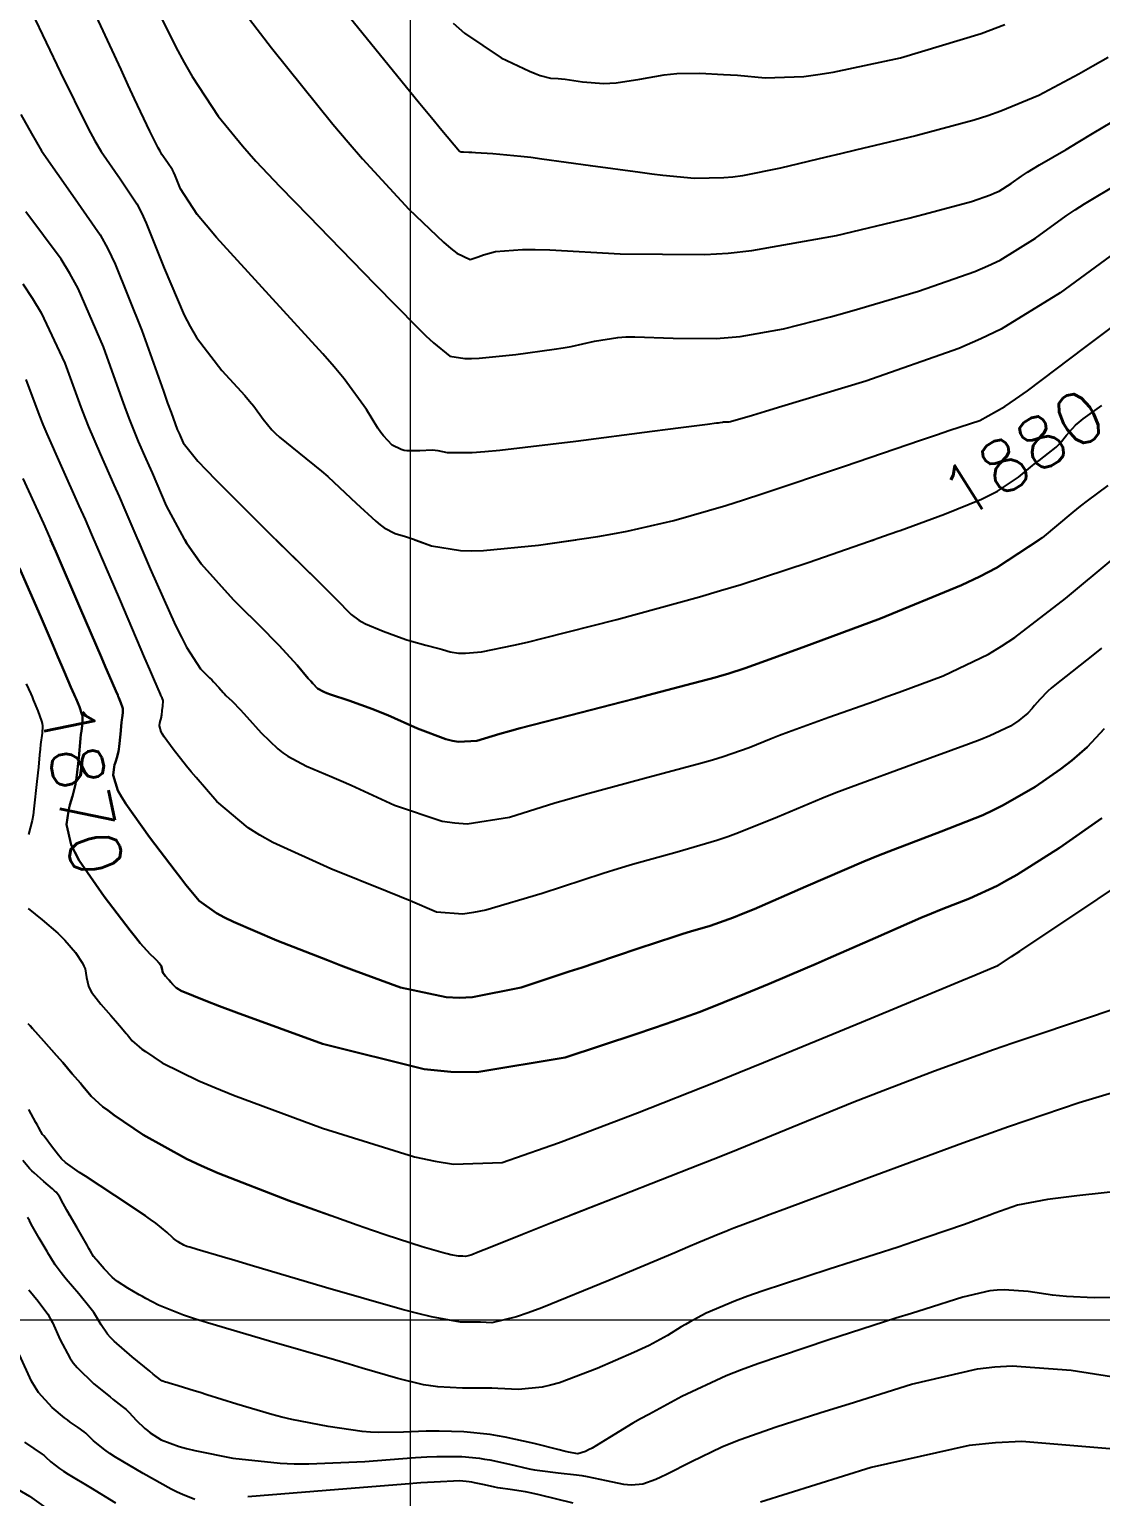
# Model space of a CAD drawing. Header units: metres. Extents: x 837117 to 838477, y 1189012 to 1191015.
# Drawn here: x 838048.3 to 838127.5, y 1189200.8 to 1189309.4 of the extents above; entities that cross this region are included whole.
import ezdxf

# ---------------------------------------------------------------- set-up
doc = ezdxf.new("R2010")
doc.units = ezdxf.units.M
doc.header["$LTSCALE"] = 0.3
doc.layers.add('COORD', color=7, linetype='Continuous', lineweight=20)
doc.layers.add('COTAS 10', color=1, linetype='Continuous')
doc.layers.add('COTAS INT', color=252, linetype='Continuous')
doc.styles.get("Standard").update_dxf_attribs({"font": 'simplex.shx'})

msp = doc.modelspace()

# ---------------------------------------------------------------- linework, layer by layer
at = {"layer": 'COORD'}
for p, q in [((838076.514, 1189013.872), (838076.514, 1191013.872)), ((837476.514, 1189213.872), (838476.514, 1189213.872))]:
    msp.add_line(p, q, dxfattribs=at)
at = {"layer": 'COTAS 10'}
for points, elevation in [([(838128.1, 1189307.275), (838126.968, 1189306.628), (838125.931, 1189306.044), (838122.979, 1189304.459), (838120.163, 1189303.288), (838119.213, 1189302.965), (838118.189, 1189302.642), (838113.875, 1189301.48), (838109.423, 1189300.406), (838108.312, 1189300.139), (838107.255, 1189299.885), (838103.875, 1189299.076), (838101.054, 1189298.52), (838100.349, 1189298.426), (838099.676, 1189298.357), (838097.52, 1189298.322), (838095.158, 1189298.546), (838094.356, 1189298.641), (838093.489, 1189298.749), (838089.822, 1189299.256), (838086.227, 1189299.757), (838085.405, 1189299.862), (838084.659, 1189299.951), (838082.591, 1189300.149), (838081.3, 1189300.227), (838081.044, 1189300.241), (838080.831, 1189300.251), (838080.427, 1189300.261), (838080.311, 1189300.261), (838080.279, 1189300.265), (838080.248, 1189300.272), (838080.138, 1189300.312), (838078.832, 1189301.858), (838078.046, 1189302.815), (838077.077, 1189304), (838072.048, 1189310.189)], 1890), ([(838047.682, 1189303.055), (838048.47, 1189301.634), (838049.215, 1189300.367), (838051.539, 1189297.07), (838053.56, 1189294.141), (838054.114, 1189293.105), (838054.665, 1189291.972), (838056.636, 1189287.07), (838058.225, 1189282.58), (838058.536, 1189281.707), (838058.791, 1189280.995), (838059.244, 1189279.759), (838059.364, 1189279.492), (838059.409, 1189279.39), (838059.458, 1189279.276), (838059.678, 1189278.765), (838060.78, 1189277.409), (838061.386, 1189276.763), (838062.122, 1189276), (838065.865, 1189272.265), (838069.619, 1189268.574), (838070.363, 1189267.838), (838070.977, 1189267.226), (838072.127, 1189266.049), (838072.676, 1189265.638), (838072.913, 1189265.509), (838073.185, 1189265.373), (838074.473, 1189264.827), (838075.887, 1189264.31), (838076.239, 1189264.192), (838076.573, 1189264.085), (838077.638, 1189263.792), (838078.492, 1189263.582), (838078.694, 1189263.527), (838078.88, 1189263.473), (838079.427, 1189263.294), (838080.059, 1189263.192), (838080.299, 1189263.189), (838080.567, 1189263.195), (838081.768, 1189263.307), (838084.144, 1189263.783), (838085.153, 1189264.019), (838086.313, 1189264.301), (838091.768, 1189265.697), (838097.872, 1189267.374), (838099.441, 1189267.834), (838100.957, 1189268.291), (838105.995, 1189269.924), (838110.385, 1189271.453), (838111.493, 1189271.845), (838112.554, 1189272.224), (838112.713, 1189272.282), (838115.995, 1189273.477), (838118.743, 1189274.604), (838119.367, 1189274.904), (838119.931, 1189275.197), (838121.473, 1189276.212), (838122.516, 1189277.08), (838122.767, 1189277.282), (838123, 1189277.466), (838123.703, 1189277.989), (838124.267, 1189278.446), (838124.413, 1189278.588), (838124.554, 1189278.737), (838125.027, 1189279.331), (838125.697, 1189280.056), (838125.962, 1189280.288), (838126.262, 1189280.534), (838127.632, 1189281.532)], 1880), ([(838112.713, 1189272.282), (838115.995, 1189273.477), (838118.743, 1189274.604), (838119.367, 1189274.904), (838119.931, 1189275.197), (838121.473, 1189276.212), (838122.516, 1189277.08), (838122.767, 1189277.282), (838123, 1189277.466), (838123.703, 1189277.989), (838124.267, 1189278.446), (838124.413, 1189278.588), (838124.554, 1189278.737), (838125.027, 1189279.331), (838125.697, 1189280.056), (838125.962, 1189280.288), (838126.262, 1189280.534), (838127.632, 1189281.532)], 1880), ([(838066.553, 1189271.589), (838069.619, 1189268.574), (838070.363, 1189267.838), (838070.977, 1189267.226), (838072.127, 1189266.049), (838072.676, 1189265.638), (838072.913, 1189265.509), (838073.185, 1189265.373), (838074.473, 1189264.827), (838075.887, 1189264.31), (838076.239, 1189264.192), (838076.573, 1189264.085), (838077.638, 1189263.792), (838078.492, 1189263.582), (838078.694, 1189263.527), (838078.88, 1189263.473), (838079.427, 1189263.294), (838080.059, 1189263.192), (838080.299, 1189263.189), (838080.567, 1189263.195), (838081.768, 1189263.307), (838084.144, 1189263.783), (838085.153, 1189264.019), (838086.313, 1189264.301), (838091.768, 1189265.697), (838097.872, 1189267.374), (838099.441, 1189267.834), (838100.957, 1189268.291), (838105.995, 1189269.924), (838110.385, 1189271.453), (838110.768, 1189271.589)], 1880), ([(838047.591, 1189269.478), (838049.152, 1189265.89), (838050.042, 1189263.811), (838049.152, 1189265.89), (838047.591, 1189269.478)], 1870), ([(838127.641, 1189250.991), (838124.505, 1189248.808), (838121.339, 1189246.804), (838120.59, 1189246.371), (838119.897, 1189245.99), (838117.855, 1189245.051), (838115.765, 1189244.243), (838115.042, 1189243.944), (838114.255, 1189243.613), (838110.892, 1189242.145), (838107.393, 1189240.601), (838106.52, 1189240.221), (838105.689, 1189239.862), (838103.038, 1189238.739), (838100.808, 1189237.822), (838100.243, 1189237.593), (838099.701, 1189237.374), (838097.935, 1189236.674), (838095.418, 1189235.77), (838094.403, 1189235.423), (838093.249, 1189235.034), (838087.935, 1189233.279), (838081.404, 1189232.2), (838079.484, 1189232.238), (838077.515, 1189232.421), (838070, 1189234.297), (838063.63, 1189236.618), (838062.383, 1189237.081), (838061.36, 1189237.467), (838059.531, 1189238.216), (838059.223, 1189238.426), (838059.158, 1189238.473), (838059.103, 1189238.515), (838058.978, 1189238.627), (838058.908, 1189238.712), (838058.887, 1189238.737), (838058.865, 1189238.763), (838058.779, 1189238.865), (838058.665, 1189238.998), (838058.624, 1189239.044), (838058.58, 1189239.094), (838058.391, 1189239.308), (838058.221, 1189239.529), (838058.189, 1189239.584), (838058.164, 1189239.637), (838058.128, 1189239.803), (838058.1, 1189239.964), (838058.081, 1189240.013), (838058.056, 1189240.065), (838057.924, 1189240.267), (838057.719, 1189240.499), (838057.648, 1189240.568), (838057.572, 1189240.641), (838057.246, 1189240.921), (838056.502, 1189241.756), (838056.161, 1189242.178), (838055.762, 1189242.683), (838053.836, 1189245.194), (838055.762, 1189242.683), (838056.161, 1189242.178), (838056.502, 1189241.756), (838057.246, 1189240.921), (838057.572, 1189240.641), (838057.648, 1189240.568), (838057.719, 1189240.499), (838057.924, 1189240.267), (838058.056, 1189240.065), (838058.081, 1189240.013), (838058.1, 1189239.964), (838058.128, 1189239.803), (838058.164, 1189239.637), (838058.189, 1189239.584), (838058.221, 1189239.529), (838058.391, 1189239.308), (838058.58, 1189239.094), (838058.624, 1189239.044), (838058.665, 1189238.998), (838058.779, 1189238.865), (838058.865, 1189238.763), (838058.887, 1189238.737), (838058.908, 1189238.712), (838058.978, 1189238.627), (838059.103, 1189238.515), (838059.158, 1189238.473), (838059.223, 1189238.426), (838059.531, 1189238.216), (838061.36, 1189237.467), (838062.383, 1189237.081), (838063.63, 1189236.618), (838070, 1189234.297), (838077.515, 1189232.421), (838079.484, 1189232.238), (838081.404, 1189232.2), (838087.935, 1189233.279), (838093.249, 1189235.034), (838094.403, 1189235.423), (838095.418, 1189235.77), (838097.935, 1189236.674), (838099.701, 1189237.374), (838100.243, 1189237.593), (838100.808, 1189237.822), (838103.038, 1189238.739), (838105.689, 1189239.862), (838106.52, 1189240.221), (838107.393, 1189240.601), (838110.892, 1189242.145), (838114.255, 1189243.613), (838115.042, 1189243.944), (838115.765, 1189244.243), (838117.855, 1189245.051), (838119.897, 1189245.99), (838120.59, 1189246.371), (838121.339, 1189246.804), (838124.505, 1189248.808), (838127.641, 1189250.991)], 1870), ([(838129.602, 1189215.547), (838127.062, 1189215.505), (838125.036, 1189215.607), (838124.501, 1189215.654), (838123.979, 1189215.709), (838122.189, 1189215.977), (838120.406, 1189216.109), (838119.889, 1189216.078), (838119.361, 1189216.018), (838117.366, 1189215.56), (838114.578, 1189214.679), (838113.55, 1189214.353), (838112.41, 1189213.991), (838107.366, 1189212.386), (838102.202, 1189210.629), (838100.985, 1189210.171), (838099.862, 1189209.725), (838096.575, 1189208.219), (838094.123, 1189206.883), (838093.524, 1189206.545), (838092.961, 1189206.222), (838091.221, 1189205.167), (838089.942, 1189204.396), (838089.671, 1189204.251), (838089.436, 1189204.136), (838088.884, 1189203.966), (838088.195, 1189204.097), (838087.874, 1189204.17), (838087.495, 1189204.26), (838085.655, 1189204.719), (838083.513, 1189205.196), (838082.944, 1189205.297), (838082.385, 1189205.384), (838080.454, 1189205.587), (838078.635, 1189205.653), (838078.148, 1189205.653), (838077.667, 1189205.646), (838075.987, 1189205.557), (838074.139, 1189205.537), (838073.551, 1189205.574), (838072.931, 1189205.628), (838070.417, 1189205.978), (838067.721, 1189206.517), (838066.986, 1189206.69), (838066.256, 1189206.875), (838063.659, 1189207.629), (838061.435, 1189208.338), (838060.94, 1189208.494), (838060.497, 1189208.632), (838059.332, 1189208.984), (838058.644, 1189209.188), (838058.501, 1189209.233), (838058.379, 1189209.273), (838058.11, 1189209.376), (838057.692, 1189209.69), (838057.476, 1189209.863), (838057.215, 1189210.073), (838055.912, 1189211.143), (838054.595, 1189212.304), (838054.325, 1189212.571), (838054.097, 1189212.815), (838053.619, 1189213.503), (838053.239, 1189214.18), (838053.073, 1189214.418), (838052.881, 1189214.677), (838051.969, 1189215.795), (838051.043, 1189216.891), (838050.843, 1189217.137), (838050.666, 1189217.358), (838050.23, 1189217.946), (838049.877, 1189218.509), (838049.754, 1189218.713), (838049.619, 1189218.939), (838049.039, 1189219.93), (838048.453, 1189220.967), (838048.314, 1189221.221), (838048.185, 1189221.461)], 1860)]:
    msp.add_lwpolyline(points, dxfattribs=dict(at, elevation=elevation))
at = {"layer": 'COTAS 10', "elevation": 1870}
msp.add_lwpolyline([(838053.836, 1189245.194), (838052.008, 1189247.866), (838051.671, 1189248.472), (838051.407, 1189249.021), (838051.064, 1189250.517), (838051.215, 1189251.519), (838051.262, 1189251.756), (838051.311, 1189251.975), (838051.507, 1189252.617), (838051.705, 1189253.373), (838051.756, 1189253.663), (838051.805, 1189253.987), (838051.967, 1189255.452), (838052.101, 1189256.878), (838052.133, 1189257.179), (838052.162, 1189257.44), (838052.248, 1189258.04), (838052.256, 1189258.427), (838052.236, 1189258.552), (838052.207, 1189258.686), (838052.019, 1189259.234), (838051.771, 1189259.821), (838051.703, 1189259.978), (838051.635, 1189260.134), (838051.393, 1189260.679), (838050.904, 1189261.802), (838050.68, 1189262.321), (838050.417, 1189262.932), (838050.042, 1189263.811), (838050.417, 1189262.932), (838050.68, 1189262.321), (838050.904, 1189261.802), (838051.393, 1189260.679), (838051.635, 1189260.134), (838051.703, 1189259.978), (838051.771, 1189259.821), (838052.019, 1189259.234), (838052.207, 1189258.686), (838052.236, 1189258.552), (838052.256, 1189258.427), (838052.248, 1189258.04), (838052.162, 1189257.44), (838052.133, 1189257.179), (838052.101, 1189256.878), (838051.967, 1189255.452), (838051.805, 1189253.987), (838051.756, 1189253.663), (838051.705, 1189253.373), (838051.507, 1189252.617), (838051.311, 1189251.975), (838051.262, 1189251.756), (838051.215, 1189251.519), (838051.064, 1189250.517), (838051.407, 1189249.021), (838051.671, 1189248.472), (838052.008, 1189247.866)], close=True, dxfattribs=at)
at = {"layer": 'COTAS INT'}
for points, elevation in [([(838056.737, 1189312.929), (838059.143, 1189308.027), (838059.756, 1189306.894), (838060.347, 1189305.858), (838062.288, 1189302.929), (838064.076, 1189300.735), (838064.569, 1189300.162), (838065.062, 1189299.605), (838066.837, 1189297.72), (838068.992, 1189295.525), (838069.725, 1189294.773), (838070.517, 1189293.957), (838073.868, 1189290.49), (838076.992, 1189287.315), (838077.64, 1189286.683), (838078.195, 1189286.159), (838079.415, 1189285.163), (838080.532, 1189285.003), (838081.022, 1189285.006), (838081.589, 1189285.03), (838084.29, 1189285.288), (838087.137, 1189285.681), (838087.797, 1189285.79), (838088.4, 1189285.898), (838090.117, 1189286.29), (838091.83, 1189286.561), (838092.432, 1189286.594), (838093.089, 1189286.609), (838095.922, 1189286.509), (838099.118, 1189286.483), (838100.003, 1189286.543), (838100.889, 1189286.633), (838104.09, 1189287.205), (838107.572, 1189288.093), (838108.635, 1189288.384), (838109.741, 1189288.693), (838114.09, 1189289.97), (838118.233, 1189291.425), (838119.208, 1189291.846), (838120.109, 1189292.276), (838122.743, 1189293.896), (838125.007, 1189295.546), (838125.674, 1189295.994), (838126.36, 1189296.439), (838128.983, 1189298.016)], 1886), ([(838062.164, 1189313.315), (838066.233, 1189307.98), (838070.759, 1189302.348), (838071.887, 1189301.007), (838072.96, 1189299.761), (838076.384, 1189296.049), (838078.946, 1189293.596), (838079.477, 1189293.143), (838079.93, 1189292.789), (838080.92, 1189292.33), (838081.501, 1189292.532), (838081.697, 1189292.595), (838081.907, 1189292.661), (838082.789, 1189292.924), (838084.8, 1189293.068), (838085.722, 1189293.058), (838086.802, 1189293.028), (838092.02, 1189292.738), (838098.273, 1189292.686), (838100.006, 1189292.805), (838101.739, 1189292.981), (838108.004, 1189294.099), (838113.351, 1189295.394), (838114.506, 1189295.682), (838115.519, 1189295.939), (838118.004, 1189296.612), (838119.403, 1189297.104), (838119.733, 1189297.246), (838120.037, 1189297.391), (838120.926, 1189297.938), (838121.691, 1189298.496), (838121.917, 1189298.647), (838122.148, 1189298.797), (838123.034, 1189299.33), (838124.988, 1189300.472), (838125.893, 1189301.007), (838126.955, 1189301.637), (838132.107, 1189304.699)], 1888), ([(838128.264, 1189292.563), (838124.56, 1189289.854), (838120.182, 1189287.161), (838118.684, 1189286.447), (838117.063, 1189285.746), (838110.176, 1189283.328), (838103.962, 1189281.447), (838102.764, 1189281.086), (838101.793, 1189280.793), (838100.176, 1189280.31), (838100.038, 1189280.286), (838100, 1189280.282), (838099.962, 1189280.279), (838099.824, 1189280.28), (838099.702, 1189280.285), (838099.674, 1189280.284), (838099.648, 1189280.283), (838099.574, 1189280.271), (838099.372, 1189280.238), (838099.264, 1189280.224), (838099.135, 1189280.206), (838098.482, 1189280.125), (838096.503, 1189279.872), (838095.536, 1189279.747), (838094.388, 1189279.599), (838088.732, 1189278.864), (838083.115, 1189278.194), (838081.991, 1189278.085), (838081.055, 1189278.01), (838079.233, 1189278.019), (838078.553, 1189278.18), (838078.337, 1189278.202), (838078.109, 1189278.213), (838077.184, 1189278.169), (838076.263, 1189278.168), (838076.037, 1189278.205), (838075.824, 1189278.26), (838075.159, 1189278.594), (838074.513, 1189279.267), (838074.311, 1189279.534), (838074.098, 1189279.837), (838073.25, 1189281.223), (838071.588, 1189283.505), (838070.864, 1189284.372), (838070.025, 1189285.342), (838066.041, 1189289.694), (838062.158, 1189293.951), (838061.383, 1189294.86), (838060.738, 1189295.653), (838059.492, 1189297.543), (838059.102, 1189298.528), (838058.997, 1189298.75), (838058.894, 1189298.95), (838058.532, 1189299.492), (838058.116, 1189300.091), (838057.978, 1189300.327), (838057.832, 1189300.595), (838057.222, 1189301.818), (838056.102, 1189304.218), (838055.634, 1189305.227), (838055.097, 1189306.386), (838052.587, 1189311.818)], 1884), ([(838048.507, 1189310.61), (838050.607, 1189306.147), (838052.669, 1189302.012), (838053.165, 1189301.107), (838053.629, 1189300.306), (838055.035, 1189298.281), (838056.26, 1189296.451), (838056.61, 1189295.774), (838056.964, 1189295.023), (838058.281, 1189291.692), (838059.756, 1189288.208), (838060.21, 1189287.36), (838060.684, 1189286.563), (838062.559, 1189284.107), (838064.247, 1189282.263), (838064.602, 1189281.852), (838064.909, 1189281.485), (838065.613, 1189280.518), (838066.253, 1189279.717), (838066.519, 1189279.455), (838066.825, 1189279.174), (838068.25, 1189278.013), (838069.922, 1189276.668), (838070.382, 1189276.271), (838070.842, 1189275.863), (838072.494, 1189274.303), (838073.935, 1189272.966), (838074.262, 1189272.699), (838074.557, 1189272.477), (838075.361, 1189272.046), (838076.141, 1189271.822), (838076.42, 1189271.73), (838076.727, 1189271.624), (838078.064, 1189271.136), (838080.2, 1189270.793), (838081.011, 1189270.78), (838081.916, 1189270.803), (838085.979, 1189271.18), (838090.361, 1189271.832), (838091.468, 1189272.027), (838092.53, 1189272.229), (838095.979, 1189273.013), (838099.831, 1189274.132), (838101.146, 1189274.546), (838102.568, 1189275.004), (838108.604, 1189277.034), (838114.236, 1189278.967), (838115.405, 1189279.364), (838116.405, 1189279.702), (838118.604, 1189280.423), (838120.461, 1189281.451), (838121.245, 1189281.982), (838122.146, 1189282.619), (838126.376, 1189285.812), (838130.934, 1189289.246)], 1882), ([(838079.667, 1189309.81), (838080.491, 1189309.081), (838083.208, 1189307.24), (838085.295, 1189306.265), (838085.723, 1189306.083), (838086.086, 1189305.938), (838086.855, 1189305.728), (838087.427, 1189305.711), (838087.667, 1189305.688), (838087.941, 1189305.656), (838089.224, 1189305.471), (838090.796, 1189305.357), (838091.252, 1189305.37), (838091.717, 1189305.401), (838093.473, 1189305.672), (838095.256, 1189305.979), (838095.738, 1189306.033), (838096.215, 1189306.073), (838097.896, 1189306.108), (838099.643, 1189306.023), (838100.161, 1189305.989), (838100.695, 1189305.95), (838102.749, 1189305.769), (838105.592, 1189305.867), (838106.624, 1189306.004), (838107.761, 1189306.188), (838112.749, 1189307.251), (838118.705, 1189309.053), (838120.452, 1189309.704)], 1892), ([(838128.085, 1189275.61), (838126.55, 1189274.466), (838126.041, 1189274.064), (838125.494, 1189273.625), (838123.216, 1189271.73), (838119.85, 1189269.514), (838118.618, 1189268.872), (838117.256, 1189268.219), (838111.256, 1189265.757), (838105.556, 1189263.647), (838104.384, 1189263.215), (838103.388, 1189262.849), (838101.256, 1189262.079), (838099.984, 1189261.68), (838099.53, 1189261.548), (838099.032, 1189261.408), (838096.864, 1189260.823), (838094.051, 1189260.09), (838093.147, 1189259.855), (838092.187, 1189259.607), (838088.267, 1189258.597), (838084.612, 1189257.641), (838083.82, 1189257.427), (838083.123, 1189257.234), (838081.403, 1189256.72), (838080.062, 1189256.634), (838079.605, 1189256.711), (838079.111, 1189256.832), (838077.017, 1189257.633), (838074.818, 1189258.609), (838074.258, 1189258.841), (838073.718, 1189259.055), (838071.943, 1189259.69), (838070.589, 1189260.146), (838070.315, 1189260.248), (838070.084, 1189260.34), (838069.615, 1189260.583), (838069.272, 1189260.953), (838069.121, 1189261.124), (838068.946, 1189261.326), (838068.111, 1189262.304), (838066.787, 1189263.762), (838066.304, 1189264.266), (838065.77, 1189264.814), (838063.421, 1189267.155), (838061.031, 1189269.817), (838060.471, 1189270.568), (838059.956, 1189271.324), (838058.464, 1189274.103), (838057.415, 1189276.544), (838057.178, 1189277.087), (838056.965, 1189277.573), (838056.392, 1189278.849), (838055.737, 1189280.472), (838055.473, 1189281.177), (838055.172, 1189281.993), (838053.787, 1189285.86), (838051.921, 1189290.185), (838051.317, 1189291.289), (838050.675, 1189292.353), (838048.042, 1189295.86)], 1878), ([(838047.829, 1189290.523), (838048.546, 1189289.444), (838049.192, 1189288.38), (838050.939, 1189284.649), (838052.12, 1189281.405), (838052.41, 1189280.647), (838052.684, 1189279.95), (838053.54, 1189277.94), (838054.567, 1189275.655), (838054.948, 1189274.785), (838055.371, 1189273.812), (838057.25, 1189269.44), (838059.132, 1189265.238), (838059.557, 1189264.372), (838059.94, 1189263.635), (838060.977, 1189262.044), (838061.649, 1189261.375), (838061.801, 1189261.219), (838061.939, 1189261.075), (838062.317, 1189260.658), (838062.642, 1189260.298), (838062.746, 1189260.189), (838062.857, 1189260.076), (838063.308, 1189259.637), (838063.937, 1189258.998), (838064.159, 1189258.76), (838064.402, 1189258.494), (838065.454, 1189257.314), (838066.693, 1189256.112), (838067.054, 1189255.833), (838067.423, 1189255.577), (838068.819, 1189254.849), (838070.698, 1189254.053), (838071.371, 1189253.755), (838072.11, 1189253.423), (838075.333, 1189251.944), (838078.858, 1189250.775), (838079.789, 1189250.639), (838080.699, 1189250.585), (838083.821, 1189251.066), (838087.175, 1189252.123), (838088.232, 1189252.432), (838089.344, 1189252.747), (838093.821, 1189253.945), (838097.95, 1189255.05), (838098.842, 1189255.307), (838099.625, 1189255.543), (838101.546, 1189256.22), (838103.187, 1189256.891), (838103.795, 1189257.123), (838104.468, 1189257.375), (838107.449, 1189258.454), (838110.822, 1189259.661), (838111.742, 1189259.994), (838112.655, 1189260.326), (838115.904, 1189261.52), (838119.244, 1189263.123), (838120.216, 1189263.712), (838121.207, 1189264.365), (838124.958, 1189267.248), (838128.472, 1189270.17)], 1876), ([(838127.613, 1189263.578), (838127.093, 1189263.155), (838125.437, 1189261.849), (838124.17, 1189260.842), (838123.894, 1189260.608), (838123.651, 1189260.393), (838123.044, 1189259.776), (838122.668, 1189259.322), (838122.57, 1189259.21), (838122.475, 1189259.104), (838122.156, 1189258.768), (838121.779, 1189258.438), (838121.647, 1189258.335), (838121.504, 1189258.227), (838120.887, 1189257.797), (838119.354, 1189257.081), (838118.634, 1189256.792), (838117.785, 1189256.464), (838113.649, 1189254.955), (838109.089, 1189253.287), (838107.973, 1189252.859), (838106.921, 1189252.446), (838103.649, 1189251.078), (838100.774, 1189249.906), (838099.972, 1189249.618), (838099.167, 1189249.344), (838096.239, 1189248.487), (838092.914, 1189247.555), (838091.859, 1189247.235), (838090.746, 1189246.888), (838086.239, 1189245.411), (838082.068, 1189244.194), (838081.166, 1189244.012), (838080.373, 1189243.896), (838078.424, 1189244.034), (838076.473, 1189244.877), (838075.68, 1189245.205), (838074.777, 1189245.574), (838070.601, 1189247.252), (838066.334, 1189249.197), (838065.373, 1189249.736), (838064.507, 1189250.274), (838062.178, 1189252.219), (838060.645, 1189253.996), (838060.282, 1189254.429), (838059.945, 1189254.836), (838058.949, 1189256.092), (838058.293, 1189257.018), (838058.171, 1189257.217), (838058.074, 1189257.391), (838057.938, 1189257.812), (838057.973, 1189258.043), (838057.983, 1189258.097), (838057.995, 1189258.148), (838058.04, 1189258.296), (838058.086, 1189258.471), (838058.098, 1189258.538), (838058.109, 1189258.612), (838058.146, 1189258.95), (838058.177, 1189259.28), (838058.185, 1189259.349), (838058.191, 1189259.409), (838058.211, 1189259.548), (838058.213, 1189259.637), (838058.208, 1189259.666), (838058.202, 1189259.697), (838058.158, 1189259.823), (838058.101, 1189259.959), (838058.085, 1189259.995), (838058.07, 1189260.031), (838058.014, 1189260.157), (838057.519, 1189261.309), (838057.227, 1189261.993), (838056.867, 1189262.834), (838055.008, 1189267.187), (838052.947, 1189271.971), (838052.46, 1189273.084), (838052.01, 1189274.105), (838050.688, 1189277.03), (838049.63, 1189279.428), (838049.347, 1189280.117), (838049.067, 1189280.817), (838048.09, 1189283.438)], 1874), ([(838047.836, 1189276.12), (838049.348, 1189272.802), (838049.801, 1189271.785), (838050.269, 1189270.724), (838052.08, 1189266.538), (838053.642, 1189262.883), (838053.953, 1189262.157), (838054.211, 1189261.555), (838054.704, 1189260.418), (838054.853, 1189260.082), (838054.894, 1189259.987), (838054.936, 1189259.89), (838055.089, 1189259.529), (838055.204, 1189259.191), (838055.222, 1189259.109), (838055.235, 1189259.032), (838055.23, 1189258.794), (838055.177, 1189258.424), (838055.159, 1189258.264), (838055.139, 1189258.079), (838055.057, 1189257.201), (838054.957, 1189256.3), (838054.927, 1189256.1), (838054.896, 1189255.922), (838054.773, 1189255.457), (838054.702, 1189255.221), (838054.653, 1189255.061), (838054.623, 1189254.927), (838054.594, 1189254.781), (838054.501, 1189254.164), (838054.864, 1189253.043), (838055.122, 1189252.579), (838055.298, 1189252.293), (838055.448, 1189252.048), (838057.197, 1189249.579), (838059.096, 1189247.092), (838059.517, 1189246.551), (838059.892, 1189246.073), (838060.87, 1189244.88), (838062.167, 1189243.958), (838062.744, 1189243.651), (838063.416, 1189243.321), (838066.627, 1189241.944), (838070.356, 1189240.485), (838071.354, 1189240.103), (838072.336, 1189239.731), (838075.758, 1189238.469), (838079.149, 1189237.739), (838080.112, 1189237.703), (838081.085, 1189237.739), (838084.689, 1189238.469), (838088.251, 1189239.639), (838089.198, 1189239.953), (838090.128, 1189240.262), (838093.347, 1189241.342), (838096.052, 1189242.24), (838096.659, 1189242.435), (838097.204, 1189242.606), (838098.658, 1189243.029), (838100.385, 1189243.639), (838101.102, 1189243.928), (838101.923, 1189244.269), (838105.752, 1189245.935), (838110.026, 1189247.779), (838111.128, 1189248.233), (838112.194, 1189248.661), (838115.752, 1189250.003), (838118.841, 1189251.227), (838119.612, 1189251.581), (838120.347, 1189251.943), (838122.696, 1189253.303), (838124.573, 1189254.609), (838125.009, 1189254.936), (838125.41, 1189255.249), (838126.557, 1189256.253), (838127.526, 1189257.274), (838127.814, 1189257.598)], 1872), ([(838127.814, 1189257.598), (838127.526, 1189257.274), (838126.557, 1189256.253), (838125.41, 1189255.249), (838125.009, 1189254.936), (838124.573, 1189254.609), (838122.696, 1189253.303), (838120.347, 1189251.943), (838119.612, 1189251.581), (838118.841, 1189251.227), (838115.752, 1189250.003), (838112.194, 1189248.661), (838111.128, 1189248.233), (838110.026, 1189247.779), (838105.752, 1189245.935), (838101.923, 1189244.269), (838101.102, 1189243.928), (838100.385, 1189243.639), (838098.658, 1189243.029), (838097.204, 1189242.606), (838096.659, 1189242.435), (838096.052, 1189242.24), (838093.347, 1189241.342), (838090.128, 1189240.262), (838089.198, 1189239.953), (838088.251, 1189239.639), (838084.689, 1189238.469), (838081.085, 1189237.739), (838080.112, 1189237.703), (838079.149, 1189237.739), (838075.758, 1189238.469), (838072.336, 1189239.731), (838071.354, 1189240.103), (838070.356, 1189240.485), (838066.627, 1189241.944), (838063.416, 1189243.321), (838062.744, 1189243.651), (838062.167, 1189243.958), (838060.87, 1189244.88), (838059.892, 1189246.073), (838059.517, 1189246.551), (838059.096, 1189247.092), (838057.197, 1189249.579), (838055.448, 1189252.048), (838055.298, 1189252.293), (838055.122, 1189252.579), (838054.864, 1189253.043), (838054.501, 1189254.164), (838054.594, 1189254.781), (838054.623, 1189254.927), (838054.653, 1189255.061), (838054.702, 1189255.221), (838054.773, 1189255.457), (838054.896, 1189255.922), (838054.927, 1189256.1), (838054.957, 1189256.3), (838055.057, 1189257.201), (838055.139, 1189258.079), (838055.159, 1189258.264), (838055.177, 1189258.424), (838055.23, 1189258.794), (838055.235, 1189259.032), (838055.222, 1189259.109), (838055.204, 1189259.191), (838055.089, 1189259.529), (838054.936, 1189259.89), (838054.894, 1189259.987), (838054.853, 1189260.082), (838054.704, 1189260.418), (838054.211, 1189261.555), (838053.953, 1189262.157), (838053.642, 1189262.883), (838052.08, 1189266.538), (838050.269, 1189270.724), (838049.888, 1189271.589)], 1872), ([(838127.613, 1189263.578), (838127.093, 1189263.155), (838125.437, 1189261.849), (838124.17, 1189260.842), (838123.894, 1189260.608), (838123.651, 1189260.393), (838123.044, 1189259.776), (838122.668, 1189259.322), (838122.57, 1189259.21), (838122.475, 1189259.104), (838122.156, 1189258.768), (838121.779, 1189258.438), (838121.647, 1189258.335), (838121.504, 1189258.227), (838120.887, 1189257.797), (838119.354, 1189257.081), (838118.634, 1189256.792), (838117.785, 1189256.464), (838113.649, 1189254.955), (838109.089, 1189253.287), (838107.973, 1189252.859), (838106.921, 1189252.446), (838103.649, 1189251.078), (838100.774, 1189249.906), (838099.972, 1189249.618), (838099.167, 1189249.344), (838096.239, 1189248.487), (838092.914, 1189247.555), (838091.859, 1189247.235), (838090.746, 1189246.888), (838086.239, 1189245.411), (838082.068, 1189244.194), (838081.166, 1189244.012), (838080.373, 1189243.896), (838078.424, 1189244.034), (838076.473, 1189244.877), (838075.68, 1189245.205), (838074.777, 1189245.574), (838070.601, 1189247.252), (838066.334, 1189249.197), (838065.373, 1189249.736), (838064.507, 1189250.274), (838062.178, 1189252.219), (838060.645, 1189253.996), (838060.282, 1189254.429), (838059.945, 1189254.836), (838058.949, 1189256.092), (838058.293, 1189257.018), (838058.171, 1189257.217), (838058.074, 1189257.391), (838057.938, 1189257.812), (838057.973, 1189258.043), (838057.983, 1189258.097), (838057.995, 1189258.148), (838058.04, 1189258.296), (838058.086, 1189258.471), (838058.098, 1189258.538), (838058.109, 1189258.612), (838058.146, 1189258.95), (838058.177, 1189259.28), (838058.185, 1189259.349), (838058.191, 1189259.409), (838058.211, 1189259.548), (838058.213, 1189259.637), (838058.208, 1189259.666), (838058.202, 1189259.697), (838058.158, 1189259.823), (838058.101, 1189259.959), (838058.085, 1189259.995), (838058.07, 1189260.031), (838058.014, 1189260.157), (838057.519, 1189261.309), (838057.227, 1189261.993), (838056.867, 1189262.834), (838055.008, 1189267.187), (838053.112, 1189271.589)], 1874), ([(838056.327, 1189271.589), (838057.25, 1189269.44), (838059.132, 1189265.238), (838059.557, 1189264.372), (838059.94, 1189263.635), (838060.977, 1189262.044), (838061.649, 1189261.375), (838061.801, 1189261.219), (838061.939, 1189261.075), (838062.317, 1189260.658), (838062.642, 1189260.298), (838062.746, 1189260.189), (838062.857, 1189260.076), (838063.308, 1189259.637), (838063.937, 1189258.998), (838064.159, 1189258.76), (838064.402, 1189258.494), (838065.454, 1189257.314), (838066.693, 1189256.112), (838067.054, 1189255.833), (838067.423, 1189255.577), (838068.819, 1189254.849), (838070.698, 1189254.053), (838071.371, 1189253.755), (838072.11, 1189253.423), (838075.333, 1189251.944), (838078.858, 1189250.775), (838079.789, 1189250.639), (838080.699, 1189250.585), (838083.821, 1189251.066), (838087.175, 1189252.123), (838088.232, 1189252.432), (838089.344, 1189252.747), (838093.821, 1189253.945), (838097.95, 1189255.05), (838098.842, 1189255.307), (838099.625, 1189255.543), (838101.546, 1189256.22), (838103.187, 1189256.891), (838103.795, 1189257.123), (838104.468, 1189257.375), (838107.449, 1189258.454), (838110.822, 1189259.661), (838111.742, 1189259.994), (838112.655, 1189260.326), (838115.904, 1189261.52), (838119.244, 1189263.123), (838120.216, 1189263.712), (838121.207, 1189264.365), (838124.958, 1189267.248), (838128.472, 1189270.17)], 1876), ([(838059.814, 1189271.589), (838059.956, 1189271.324), (838060.471, 1189270.568), (838061.031, 1189269.817), (838063.421, 1189267.155), (838065.77, 1189264.814), (838066.304, 1189264.266), (838066.787, 1189263.762), (838068.111, 1189262.304), (838068.946, 1189261.326), (838069.121, 1189261.124), (838069.272, 1189260.953), (838069.615, 1189260.583), (838070.084, 1189260.34), (838070.315, 1189260.248), (838070.589, 1189260.146), (838071.943, 1189259.69), (838073.718, 1189259.055), (838074.258, 1189258.841), (838074.818, 1189258.609), (838077.017, 1189257.633), (838079.111, 1189256.832), (838079.605, 1189256.711), (838080.062, 1189256.634), (838081.403, 1189256.72), (838083.123, 1189257.234), (838083.82, 1189257.427), (838084.612, 1189257.641), (838088.267, 1189258.597), (838092.187, 1189259.607), (838093.147, 1189259.855), (838094.051, 1189260.09), (838096.864, 1189260.823), (838099.032, 1189261.408), (838099.53, 1189261.548), (838099.984, 1189261.68), (838101.256, 1189262.079), (838103.388, 1189262.849), (838104.384, 1189263.215), (838105.556, 1189263.647), (838111.256, 1189265.757), (838117.256, 1189268.219), (838118.618, 1189268.872), (838119.85, 1189269.514), (838123.001, 1189271.589)], 1878), ([(838076.824, 1189271.589), (838078.064, 1189271.136), (838080.2, 1189270.793), (838081.011, 1189270.78), (838081.916, 1189270.803), (838085.979, 1189271.18), (838088.725, 1189271.589)], 1882), ([(838048.083, 1189260.94), (838048.418, 1189260.185), (838048.512, 1189259.97), (838048.606, 1189259.751), (838048.95, 1189258.939), (838049.209, 1189258.18), (838049.25, 1189257.996), (838049.278, 1189257.822), (838049.267, 1189257.287), (838049.148, 1189256.455), (838049.107, 1189256.095), (838049.063, 1189255.678), (838048.978, 1189254.765), (838048.877, 1189253.702), (838048.653, 1189251.675), (838048.586, 1189251.225), (838048.515, 1189250.824), (838048.24, 1189249.778)], 1868), ([(838048.083, 1189260.94), (838048.418, 1189260.185), (838048.512, 1189259.97), (838048.606, 1189259.751), (838048.95, 1189258.939), (838049.209, 1189258.18), (838049.25, 1189257.996), (838049.278, 1189257.822), (838049.267, 1189257.287), (838049.148, 1189256.455), (838049.107, 1189256.095), (838049.063, 1189255.678), (838048.978, 1189254.765), (838048.877, 1189253.702), (838048.653, 1189251.675), (838048.586, 1189251.225), (838048.515, 1189250.824), (838048.24, 1189249.778)], 1868), ([(838048.232, 1189244.321), (838049.264, 1189243.477), (838050.411, 1189242.481), (838050.687, 1189242.217), (838050.945, 1189241.958), (838051.726, 1189241.065), (838052.254, 1189240.257), (838052.352, 1189240.052), (838052.43, 1189239.856), (838052.539, 1189239.213), (838052.684, 1189238.552), (838052.785, 1189238.344), (838052.912, 1189238.125), (838053.589, 1189237.241), (838054.343, 1189236.39), (838054.518, 1189236.191), (838054.678, 1189236.007), (838055.135, 1189235.477), (838055.477, 1189235.072), (838055.565, 1189234.967), (838055.649, 1189234.865), (838055.929, 1189234.527), (838056.424, 1189234.082), (838056.645, 1189233.914), (838056.902, 1189233.727), (838058.13, 1189232.889), (838060.841, 1189231.559), (838062.033, 1189231.062), (838063.415, 1189230.509), (838070, 1189228.047), (838076.803, 1189225.939), (838078.324, 1189225.609), (838079.686, 1189225.389), (838083.295, 1189225.513), (838086.398, 1189226.592), (838087.442, 1189226.973), (838088.566, 1189227.391), (838093.295, 1189229.201), (838099.03, 1189231.474), (838100.79, 1189232.183), (838102.623, 1189232.928), (838109.863, 1189235.907), (838116.09, 1189238.491), (838117.285, 1189238.987), (838118.25, 1189239.388), (838119.821, 1189240.042), (838119.887, 1189240.071), (838119.903, 1189240.077), (838119.917, 1189240.083), (838119.958, 1189240.099), (838120.953, 1189240.752), (838121.568, 1189241.16), (838122.331, 1189241.666), (838126.315, 1189244.313), (838130.406, 1189247.071)], 1868), ([(838048.232, 1189244.321), (838049.264, 1189243.477), (838050.411, 1189242.481), (838050.687, 1189242.217), (838050.945, 1189241.958), (838051.726, 1189241.065), (838052.254, 1189240.257), (838052.352, 1189240.052), (838052.43, 1189239.856), (838052.539, 1189239.213), (838052.684, 1189238.552), (838052.785, 1189238.344), (838052.912, 1189238.125), (838053.589, 1189237.241), (838054.343, 1189236.39), (838054.518, 1189236.191), (838054.678, 1189236.007), (838055.135, 1189235.477), (838055.477, 1189235.072), (838055.565, 1189234.967), (838055.649, 1189234.865), (838055.929, 1189234.527), (838056.424, 1189234.082), (838056.645, 1189233.914), (838056.902, 1189233.727), (838058.13, 1189232.889), (838060.841, 1189231.559), (838062.033, 1189231.062), (838063.415, 1189230.509), (838070, 1189228.047), (838076.803, 1189225.939), (838078.324, 1189225.609), (838079.686, 1189225.389), (838083.295, 1189225.513), (838086.398, 1189226.592), (838087.442, 1189226.973), (838088.566, 1189227.391), (838093.295, 1189229.201), (838099.03, 1189231.474), (838100.79, 1189232.183), (838102.623, 1189232.928), (838109.863, 1189235.907), (838116.09, 1189238.491), (838117.285, 1189238.987), (838118.25, 1189239.388), (838119.821, 1189240.042), (838119.887, 1189240.071), (838119.903, 1189240.077), (838119.917, 1189240.083), (838119.958, 1189240.099), (838120.953, 1189240.752), (838121.568, 1189241.16), (838122.331, 1189241.666), (838126.315, 1189244.313), (838130.406, 1189247.071)], 1868), ([(838128.991, 1189237.021), (838122.601, 1189234.874), (838121.061, 1189234.345), (838119.622, 1189233.845), (838115.254, 1189232.276), (838111.46, 1189230.828), (838110.381, 1189230.405), (838109.291, 1189229.972), (838105.254, 1189228.328), (838100.735, 1189226.483), (838099.341, 1189225.924), (838097.885, 1189225.344), (838092.109, 1189223.074), (838086.877, 1189221.027), (838085.764, 1189220.588), (838084.796, 1189220.204), (838082.509, 1189219.277), (838081.398, 1189218.824), (838081.17, 1189218.739), (838080.976, 1189218.671), (838080.568, 1189218.572), (838080.376, 1189218.582), (838080.32, 1189218.584), (838080.263, 1189218.585), (838080.043, 1189218.586), (838079.494, 1189218.692), (838079.228, 1189218.76), (838078.913, 1189218.845), (838077.365, 1189219.291), (838074.714, 1189220.152), (838073.703, 1189220.499), (838072.572, 1189220.892), (838067.489, 1189222.703), (838062.271, 1189224.736), (838061.055, 1189225.269), (838059.938, 1189225.79), (838056.73, 1189227.562), (838054.581, 1189229.028), (838054.132, 1189229.356), (838053.746, 1189229.649), (838052.879, 1189230.427), (838052.39, 1189231.019), (838052.243, 1189231.197), (838052.089, 1189231.38), (838051.492, 1189232.089), (838050.785, 1189232.912), (838050.563, 1189233.167), (838050.329, 1189233.434), (838049.392, 1189234.495), (838048.553, 1189235.433), (838048.382, 1189235.622), (838048.237, 1189235.781)], 1866), ([(838128.991, 1189237.021), (838122.601, 1189234.874), (838121.061, 1189234.345), (838119.622, 1189233.845), (838115.254, 1189232.276), (838111.46, 1189230.828), (838110.381, 1189230.405), (838109.291, 1189229.972), (838105.254, 1189228.328), (838100.735, 1189226.483), (838099.341, 1189225.924), (838097.885, 1189225.344), (838092.109, 1189223.074), (838088.312, 1189221.589)], 1866), ([(838048.237, 1189235.781), (838048.382, 1189235.622), (838048.553, 1189235.433), (838049.392, 1189234.495), (838050.329, 1189233.434), (838050.563, 1189233.167), (838050.785, 1189232.912), (838051.492, 1189232.089), (838052.089, 1189231.38), (838052.243, 1189231.197), (838052.39, 1189231.019), (838052.879, 1189230.427), (838053.746, 1189229.649), (838054.132, 1189229.356), (838054.581, 1189229.028), (838056.73, 1189227.562), (838059.938, 1189225.79), (838061.055, 1189225.269), (838062.271, 1189224.736), (838067.489, 1189222.703), (838070.617, 1189221.589)], 1866), ([(838130.325, 1189231.24), (838125.955, 1189229.936), (838120.734, 1189228.146), (838119.092, 1189227.564), (838117.364, 1189226.944), (838110.412, 1189224.393), (838104.31, 1189222.119), (838103.117, 1189221.673), (838102.141, 1189221.307), (838100.412, 1189220.652), (838100.058, 1189220.508), (838099.948, 1189220.464), (838099.834, 1189220.419), (838099.382, 1189220.241), (838097.827, 1189219.596), (838097.018, 1189219.256), (838096.045, 1189218.846), (838091.163, 1189216.783), (838086.216, 1189214.769), (838085.203, 1189214.39), (838084.343, 1189214.089), (838082.525, 1189213.646), (838081.674, 1189213.694), (838081.424, 1189213.702), (838081.168, 1189213.708), (838080.193, 1189213.71), (838078.047, 1189214.095), (838077.053, 1189214.342), (838075.886, 1189214.649), (838070.227, 1189216.269), (838064.639, 1189217.927), (838063.516, 1189218.26), (838062.578, 1189218.537), (838060.724, 1189219.083), (838060.177, 1189219.246), (838060.063, 1189219.282), (838059.965, 1189219.314), (838059.745, 1189219.4), (838059.61, 1189219.474), (838059.565, 1189219.499), (838059.518, 1189219.526), (838059.32, 1189219.641), (838059.064, 1189219.827), (838058.98, 1189219.9), (838058.89, 1189219.981), (838058.518, 1189220.348), (838057.672, 1189221.028), (838057.283, 1189221.305), (838056.828, 1189221.622), (838054.626, 1189223.089), (838052.463, 1189224.506), (838052.032, 1189224.791), (838051.673, 1189225.03), (838050.986, 1189225.507), (838050.698, 1189225.798), (838050.592, 1189225.92), (838050.475, 1189226.06), (838049.956, 1189226.716), (838049.471, 1189227.356), (838049.376, 1189227.486), (838049.297, 1189227.596), (838049.151, 1189227.822), (838048.992, 1189228.128), (838048.905, 1189228.288), (838048.8, 1189228.48), (838048.263, 1189229.444)], 1864), ([(838130.325, 1189231.24), (838125.955, 1189229.936), (838120.734, 1189228.146), (838119.092, 1189227.564), (838117.364, 1189226.944), (838110.412, 1189224.393), (838104.31, 1189222.119), (838103.117, 1189221.673), (838102.892, 1189221.589)], 1864), ([(838056.876, 1189221.589), (838056.828, 1189221.622), (838054.626, 1189223.089), (838052.463, 1189224.506), (838052.032, 1189224.791), (838051.673, 1189225.03), (838050.986, 1189225.507), (838050.698, 1189225.798), (838050.592, 1189225.92), (838050.475, 1189226.06), (838049.956, 1189226.716), (838049.471, 1189227.356), (838049.376, 1189227.486), (838049.297, 1189227.596), (838049.151, 1189227.822), (838048.992, 1189228.128), (838048.905, 1189228.288), (838048.8, 1189228.48), (838048.263, 1189229.444)], 1864), ([(838131.409, 1189223.663), (838125.782, 1189223.059), (838124.614, 1189222.913), (838123.614, 1189222.775), (838121.409, 1189222.351), (838120.134, 1189221.913), (838119.72, 1189221.766), (838119.279, 1189221.607), (838117.469, 1189220.942), (838114.73, 1189219.984), (838113.704, 1189219.641), (838112.562, 1189219.264), (838107.469, 1189217.62), (838102.514, 1189215.988), (838101.458, 1189215.618), (838100.54, 1189215.283), (838098.364, 1189214.371), (838097.148, 1189213.705), (838096.835, 1189213.526), (838096.531, 1189213.349), (838095.52, 1189212.731), (838094.147, 1189211.986), (838093.615, 1189211.73), (838093.019, 1189211.452), (838090.318, 1189210.269), (838087.519, 1189209.226), (838086.861, 1189209.037), (838086.254, 1189208.89), (838084.483, 1189208.72), (838082.971, 1189208.805), (838082.528, 1189208.82), (838082.073, 1189208.83), (838080.342, 1189208.834), (838078.514, 1189208.929), (838077.998, 1189208.996), (838077.478, 1189209.082), (838075.565, 1189209.541), (838072.931, 1189210.313), (838071.957, 1189210.596), (838070.876, 1189210.909), (838066.087, 1189212.291), (838061.488, 1189213.659), (838060.528, 1189213.963), (838059.703, 1189214.236), (838057.854, 1189214.954), (838056.919, 1189215.457), (838056.671, 1189215.594), (838056.428, 1189215.729), (838055.588, 1189216.212), (838054.828, 1189216.72), (838054.636, 1189216.872), (838054.451, 1189217.03), (838053.848, 1189217.64), (838053.392, 1189218.174), (838053.3, 1189218.283), (838053.223, 1189218.376), (838053.068, 1189218.574), (838052.844, 1189218.951), (838052.724, 1189219.157), (838052.578, 1189219.408), (838051.84, 1189220.681), (838051.09, 1189221.986), (838050.937, 1189222.256), (838050.807, 1189222.487), (838050.535, 1189222.993), (838050.287, 1189223.317), (838050.173, 1189223.433), (838050.038, 1189223.561), (838049.389, 1189224.12), (838048.675, 1189224.744), (838048.5, 1189224.913), (838048.336, 1189225.081), (838047.825, 1189225.672)], 1862), ([(838051.318, 1189221.589), (838051.09, 1189221.986), (838050.937, 1189222.256), (838050.807, 1189222.487), (838050.535, 1189222.993), (838050.287, 1189223.317), (838050.173, 1189223.433), (838050.038, 1189223.561), (838049.389, 1189224.12), (838048.675, 1189224.744), (838048.5, 1189224.913), (838048.336, 1189225.081), (838047.825, 1189225.672)], 1862), ([(838152.782, 1189221.589), (838152.575, 1189222.156), (838151.497, 1189224.354), (838151.202, 1189224.762), (838150.907, 1189225.082), (838149.854, 1189225.512), (838148.359, 1189225.336), (838147.787, 1189225.275), (838147.146, 1189225.208), (838144.259, 1189224.921), (838140.259, 1189224.531), (838138.917, 1189224.4), (838137.473, 1189224.259), (838131.409, 1189223.663), (838125.782, 1189223.059), (838124.614, 1189222.913), (838123.614, 1189222.775), (838121.409, 1189222.351), (838120.134, 1189221.913), (838119.72, 1189221.766), (838119.279, 1189221.607), (838119.229, 1189221.589)], 1862), ([(838048.281, 1189216.089), (838048.974, 1189215.248), (838049.674, 1189214.288), (838049.853, 1189213.986), (838050.027, 1189213.67), (838050.601, 1189212.398), (838051.309, 1189211.066), (838051.566, 1189210.71), (838051.849, 1189210.361), (838053.095, 1189209.149), (838054.279, 1189208.178), (838054.524, 1189207.981), (838054.733, 1189207.814), (838055.189, 1189207.473), (838055.481, 1189207.233), (838055.587, 1189207.132), (838055.704, 1189207.015), (838056.214, 1189206.466), (838056.849, 1189205.847), (838057.045, 1189205.686), (838057.249, 1189205.531), (838058.055, 1189205.006), (838059.393, 1189204.498), (838059.932, 1189204.352), (838060.544, 1189204.204), (838063.361, 1189203.652), (838066.864, 1189203.269), (838067.907, 1189203.228), (838068.983, 1189203.215), (838073.133, 1189203.402), (838076.885, 1189203.685), (838077.709, 1189203.733), (838078.441, 1189203.766), (838080.307, 1189203.776), (838081.612, 1189203.639), (838081.99, 1189203.58), (838082.374, 1189203.511), (838083.822, 1189203.189), (838085.285, 1189202.862), (838085.68, 1189202.791), (838086.069, 1189202.728), (838087.437, 1189202.571), (838088.793, 1189202.418), (838089.175, 1189202.359), (838089.56, 1189202.291), (838090.973, 1189201.984), (838092.259, 1189201.729), (838092.564, 1189201.695), (838092.847, 1189201.676), (838093.683, 1189201.739), (838094.656, 1189202.093), (838095.025, 1189202.258), (838095.437, 1189202.452), (838097.283, 1189203.393), (838099.539, 1189204.476), (838100.208, 1189204.759), (838100.897, 1189205.035), (838103.55, 1189205.968), (838106.774, 1189206.991), (838107.824, 1189207.323), (838108.943, 1189207.676), (838113.55, 1189209.126), (838118.434, 1189210.248), (838119.728, 1189210.394), (838120.995, 1189210.469), (838125.361, 1189210.147), (838129.61, 1189209.494)], 1858), ([(838060.549, 1189200.596), (838059.638, 1189200.945), (838059.254, 1189201.132), (838058.813, 1189201.358), (838056.744, 1189202.503), (838054.694, 1189203.726), (838054.265, 1189204.002), (838053.896, 1189204.25), (838053.064, 1189204.92), (838052.62, 1189205.372), (838052.495, 1189205.484), (838052.37, 1189205.589), (838051.913, 1189205.919), (838051.34, 1189206.32), (838051.141, 1189206.47), (838050.925, 1189206.637), (838050.003, 1189207.382), (838049.002, 1189208.502), (838048.737, 1189208.906), (838048.478, 1189209.351), (838047.584, 1189211.294)], 1856), ([(838047.946, 1189204.825), (838048.637, 1189204.365), (838049.259, 1189203.944), (838049.404, 1189203.835), (838049.536, 1189203.73), (838049.914, 1189203.374), (838050.545, 1189202.882), (838050.837, 1189202.689), (838051.18, 1189202.472), (838052.843, 1189201.486), (838054.684, 1189200.342)], 1854), ([(838128.532, 1189204.317), (838121.715, 1189204.871), (838119.779, 1189204.777), (838117.822, 1189204.576), (838110.583, 1189202.958), (838102.4, 1189200.387)], 1856), ([(838047.434, 1189201.351), (838048.314, 1189200.829), (838049.696, 1189199.841)], 1852), ([(838088.543, 1189200.326), (838086.024, 1189200.931), (838085.483, 1189201.051), (838085.01, 1189201.15), (838083.87, 1189201.338), (838083.158, 1189201.42), (838082.956, 1189201.452), (838082.75, 1189201.489), (838081.989, 1189201.66), (838081.236, 1189201.827), (838081.035, 1189201.863), (838080.839, 1189201.894), (838080.16, 1189201.965), (838078.246, 1189201.88), (838077.271, 1189201.812), (838076.103, 1189201.724), (838070.279, 1189201.247), (838064.478, 1189200.781)], 1856)]:
    msp.add_lwpolyline(points, dxfattribs=dict(at, elevation=elevation))

# ---------------------------------------------------------------- texts
at = {"layer": 'COTAS 10', "char_height": 3.8, "attachment_point": 7}
for s, insert, rotation in [('1880', (838117.271, 1189272.897, 1880), 32.06593), ('1880', (838117.271, 1189272.897, 1880), 32.06593), ('1870', (838049.046, 1189259.179, 1870), 281.52371), ('1870', (838049.046, 1189259.179, 1870), 281.52371)]:
    msp.add_mtext(s, dxfattribs=dict(at, insert=insert, rotation=rotation))

doc.saveas('drawing.dxf')
